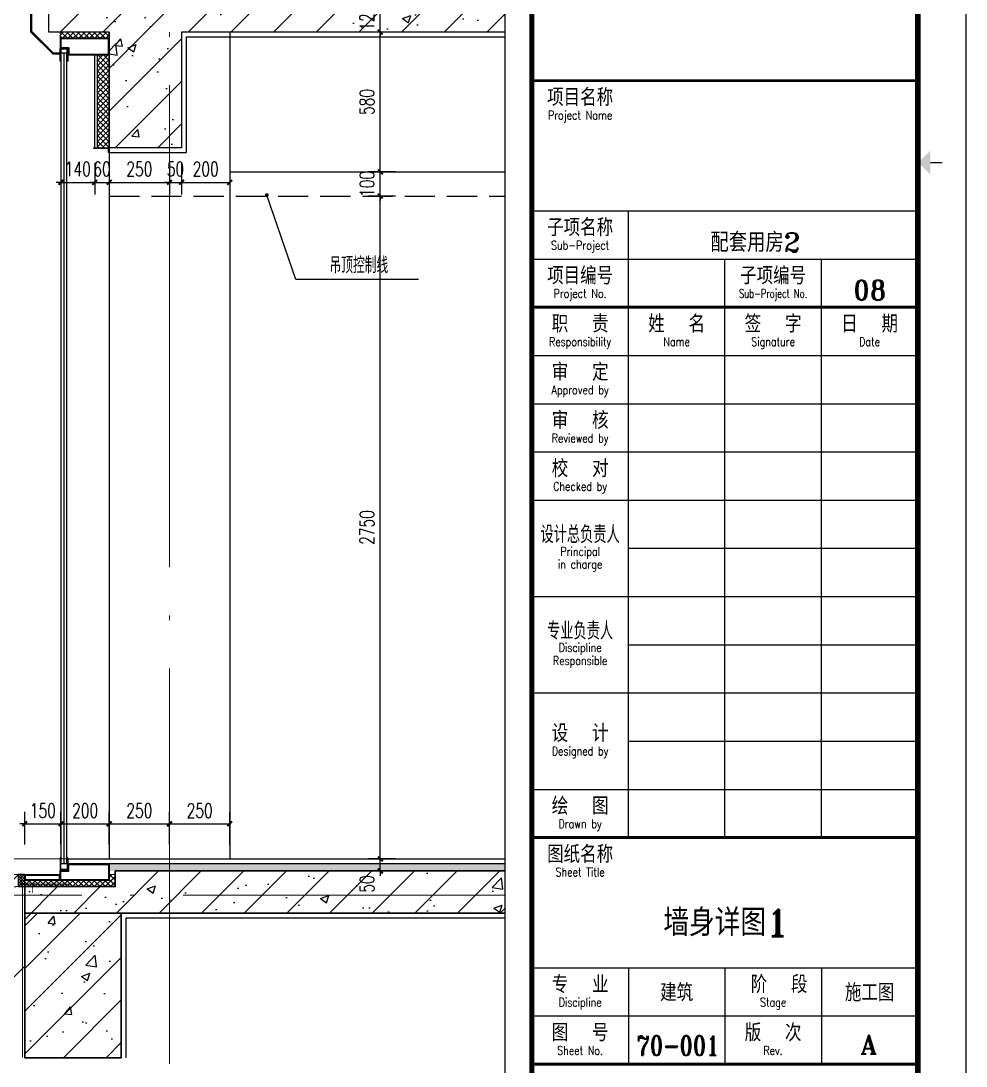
# Model space of a CAD drawing. Header units: millimetres. Extents: x -13830 to 215738, y -24143 to 193994.
# Drawn here: x 195000 to 198918, y 55269 to 59605 of the extents above; entities that cross this region are included whole.
import ezdxf
from ezdxf.enums import TextEntityAlignment as Align

# ---------------------------------------------------------------- set-up
doc = ezdxf.new("R2010")
doc.units = ezdxf.units.MM
doc.header["$LTSCALE"] = 100
for name, pattern in [('CENTER2', [28.575, 19.05, -3.175, 3.175, -3.175]), ('DASH', [0.35, 0.25, -0.1]), ('DOTE', [2.42, 2, -0.2, 0.02, -0.2]), ('MCST Section A$0$PHANTOM', [63.5, 31.75, -6.35, 6.35, -6.35, 6.35, -6.35])]:
    doc.linetypes.add(name, pattern=pattern)
doc.layers.get('0').update_dxf_attribs({"linetype": 'CONTINUOUS'})
doc.layers.get('DEFPOINTS').update_dxf_attribs({"linetype": 'CONTINUOUS'})
for name, color, linetype in [('!20190327 修改', 52, 'CONTINUOUS'), ('A-_WIND----_E-', 4, 'CONTINUOUS'), ('A-Fin-Stone', 64, 'CONTINUOUS'), ('A-Line', 143, 'CONTINUOUS'), ('D-HATCH', 8, 'CONTINUOUS'), ('DIM_SYMB', 3, 'CONTINUOUS'), ('MCST Section A$0$D-METAL', 74, 'CONTINUOUS'), ('MCST Section A$0$D-WATERPROOFING', 142, 'CONTINUOUS'), ('MCST Section B$0$A-_FLOR----_E-', 21, 'CONTINUOUS'), ('MCST Section B$0$A-_WIND----_E-', 4, 'CONTINUOUS'), ('MCST Section B$0$D-HATCH', 8, 'CONTINUOUS'), ('PUB_DIM', 3, 'CONTINUOUS'), ('PUB_HATCH', 8, 'CONTINUOUS'), ('PUB_TEXT', 7, 'CONTINUOUS'), ('RAIL', 163, 'CONTINUOUS'), ('WALL', 2, 'CONTINUOUS'), ('图框', 7, 'CONTINUOUS'), ('面层', 11, 'CONTINUOUS')]:
    doc.layers.add(name, color=color, linetype=linetype)
doc.layers.add('A-_ANOTGRID_E-', color=8, linetype='CENTER2', lineweight=5)
doc.layers.add('Sales Gallery  Section A$0$A-_WALL----_E-', color=1, linetype='CONTINUOUS', lineweight=30)
doc.layers.add('A-_FNSH----_H-', color=7, linetype='Continuous', lineweight=13, true_color=0x007d00, plot=False)
doc.styles.add('_TCH_DIM', font='SIMPLEX', dxfattribs={"bigfont": 'GBCBIG'})
doc.styles.add('_TCH_DIM_T3', font='SIMPLEX', dxfattribs={"width": 0.705882, "bigfont": 'GBCBIG'})
doc.styles.add('TKZ1_tjhts.shx', font='tjromant.shx', dxfattribs={"bigfont": 'tjhts.shx'})
doc.styles.add('TKZ2_tjkts.shx', font='tjromant.shx', dxfattribs={"bigfont": 'tjkts.shx'})
doc.dimstyles.new('_TCH_ARCH&&20', dxfattribs={"dimtxt": 59.5, "dimasz": 20, "dimexe": 50, "dimexo": 60, "dimgap": 25.25, "dimtad": 1, "dimdec": 0, "dimzin": 0, "dimdsep": 46, "dimtxsty": '_TCH_DIM_T3', "dimblk": 'ARCHTICK', "dimcen": 0.09, "dimclrt": 7, "dimazin": 2, "dimtfac": 1, "dimtdec": 0, "dimtix": 1, "dimtmove": 2, "dimatfit": 3, "dimfxl": 1, "dimtolj": 1, "dimtzin": 0, "dimarcsym": 0})

# ---------------------------------------------------------------- blocks, each defined once
blk = doc.blocks.new('TJAD_TK_A1')
for p, q in [((1251.38, 643.45), (1331.38, 643.45)), ((1271.38, 513.45), (1271.38, 643.45)), ((1251.38, 633.45), (1331.38, 633.45)), ((1291.38, 513.45), (1291.38, 633.45)), ((1311.38, 513.45), (1311.38, 633.45)), ((1251.38, 613.45), (1331.38, 613.45)), ((1251.38, 603.45), (1331.38, 603.45)), ((1251.38, 593.45), (1331.38, 593.45)), ((1251.38, 583.45), (1331.38, 583.45)), ((1271.38, 573.45), (1331.38, 573.45)), ((1251.38, 563.45), (1331.38, 563.45)), ((1271.38, 553.45), (1331.38, 553.45)), ((1251.38, 543.45), (1331.38, 543.45)), ((1271.38, 533.45), (1331.38, 533.45)), ((1251.38, 523.45), (1331.38, 523.45)), ((1251.38, 486.45), (1331.38, 486.45)), ((1271.38, 486.45), (1271.38, 466.45)), ((1291.38, 486.45), (1291.38, 466.45)), ((1311.38, 486.45), (1311.38, 466.45)), ((1251.38, 476.45), (1331.38, 476.45))]:
    blk.add_line(p, q)
for points, const_width in [([(1251.38, 940.45), (1251.38, 366.45)], 1), ([(1251.38, 623.45), (1331.38, 623.45)], 0.6), ([(1251.38, 513.45), (1331.38, 513.45)], 0.6), ([(1251.38, 466.45), (1331.38, 466.45)], 0.6)]:
    blk.add_lwpolyline(points, dxfattribs=dict(const_width=const_width))
at = {"layer": '图框'}
for p, q in [((500.38, 356.45), (500.38, 950.45)), ((1341.38, 356.45), (1341.38, 950.45))]:
    blk.add_line(p, q, dxfattribs=at)
at = {"layer": '图框', "const_width": 1.2}
blk.add_lwpolyline([(1331.38, 940.45), (525.38, 940.45), (525.38, 366.45), (1331.38, 366.45)], close=True, dxfattribs=at)
at = {"layer": '图框'}
for points, const_width in [([(1251.38, 670.45), (1331.38, 670.45)], 0.6), ([(1333.99, 653.45), (1336.49, 653.45)], 0.3)]:
    blk.add_lwpolyline(points, dxfattribs=dict(at, const_width=const_width))
blk.add_solid([(1333.99, 650.95), (1333.99, 655.95), (1331.49, 653.45)], dxfattribs=at)
at = {"style": 'TKZ2_tjkts.shx'}
for s, p in [('项目名称', (1261.38, 667)), ('子项名称', (1261.38, 640)), ('项目编号', (1261.38, 630)), ('签  字', (1301.38, 620)), ('职  责', (1261.38, 620)), ('姓  名', (1281.38, 620)), ('日  期', (1321.38, 620)), ('审  定', (1261.38, 610)), ('审  核', (1261.38, 600)), ('校  对', (1261.38, 590)), ('设  计', (1261.38, 535.1)), ('绘  图', (1261.38, 520)), ('图纸名称', (1261.38, 510)), ('专  业', (1261.38, 483)), (' 阶  段', (1301.38, 483)), ('图  号', (1261.38, 473)), ('版  次', (1301.38, 473))]:
    blk.add_text(s, height=3.6, dxfattribs=at).set_placement(p, align=Align.MIDDLE_CENTER)
at = {"style": 'TKZ2_tjkts.shx', "width": 0.8}
for s, height, p in [('Project Name', 1.8, (1261.38, 663.3)), ('Sub-Project', 1.8, (1261.38, 636.3)), ('Project No.', 1.8, (1261.38, 626.3)), ('Responsibility', 1.8, (1261.38, 616.3)), ('Name', 1.8, (1281.38, 616.3)), ('Signature', 1.8, (1301.38, 616.3)), ('Date', 1.8, (1321.38, 616.3)), ('Approved by', 1.8, (1261.38, 606.3)), ('Reviewed by', 1.8, (1261.38, 596.3)), ('Checked by', 1.8, (1261.38, 586.3)), ('设计总负责人', 3.6, (1261.38, 576.33)), ('Principal', 1.8, (1261.38, 572.8)), ('in charge', 1.8, (1261.38, 570.15)), ('专业负责人', 3.6, (1261.38, 556.33)), ('Discipline', 1.8, (1261.38, 552.87)), ('Responsible', 1.8, (1261.38, 550.15)), ('Designed by', 1.8, (1261.38, 531.4)), ('Drawn by', 1.8, (1261.38, 516.3)), ('Sheet Title', 1.8, (1261.38, 506.3)), ('Discipline', 1.8, (1261.38, 479.3)), ('Stage', 1.8, (1301.38, 479.3)), ('Sheet No.', 1.8, (1261.38, 469.3)), ('Rev.', 1.8, (1301.38, 469.3))]:
    blk.add_text(s, height=height, dxfattribs=at).set_placement(p, align=Align.MIDDLE_CENTER)
at = {"layer": '图框', "style": 'TKZ2_tjkts.shx'}
blk.add_text('子项编号', height=3.6, dxfattribs=at).set_placement((1301.38, 630), align=Align.MIDDLE_CENTER)
at = {"layer": '图框', "style": 'TKZ2_tjkts.shx', "width": 0.7}
blk.add_text('Sub-Project No.', height=1.8, dxfattribs=at).set_placement((1301.38, 626.3), align=Align.MIDDLE_CENTER)
blk = doc.blocks.new('180703-expo')
at = {"layer": '图框'}
blk.add_blockref('TJAD_TK_A1', (-500.38, -356.45), dxfattribs=at)
at = {"layer": '图框', "style": 'TKZ1_tjhts.shx'}
for s, p in [('建筑', (781, 124.85)), ('施工图', (821, 124.85))]:
    blk.add_text(s, height=3.6, dxfattribs=at).set_placement(p, align=Align.MIDDLE_CENTER)
blk = doc.blocks.new('A$C06C23959')
at = {"layer": 'PUB_HATCH'}
h = blk.add_hatch(dxfattribs=at)
h.set_pattern_fill('ANSI32', color=256, scale=20)
h.set_pattern_definition([(45, (0, 0), (-67.352, 67.352), []), (45, (44.9, 0), (-67.352, 67.352), [])])
h.paths.add_polyline_path([(-27.9, 304.6), (-27.9, 253.9), (-915, 219.8), (-2000, 219.8)])
h.paths.add_polyline_path([(-2000, 219.8), (-915, 219.8), (-2000, 178)])
h = blk.add_hatch(dxfattribs=at)
h.set_pattern_fill('多孔材料', color=256, scale=3, style=0)
h.set_pattern_definition([(45, (-131551.069, 213303.25), (-6.0000061, 6.0000061), []), (135, (-131551.069, 213303.25), (-6.0000061, -6.0000061), [])])
h.paths.add_polyline_path([(-27.9, 304.8), (0, 304.8), (0, 254.8), (-27.9, 254.8)])
h = blk.add_hatch(dxfattribs=at)
h.set_pattern_fill('砂灰土', color=256, scale=5)
h.set_pattern_definition([(37.5, (0, 0), (-0.62993, 19.26824), [0, -15.2, 0, -17, 0, -16.25]), (7.5, (0, 0), (17.69777, 28.22146), [0, -8.2, 0, -13.7, 0, -5.25]), (327.5, (-12.3, 0), (31.14142, 0.05659), [0, -5, 0, -18, 0, -23.5]), (317.5, (-12.3, 0), (30.06127, 8.77676), [0, -2.5, 0, -11.8, 0, -13.5])])
h.paths.add_polyline_path([(-70, 219.8), (-70, 252.3), (-915, 219.8)])
h.paths.add_polyline_path([(-70, 200), (-70, 219.8), (-915, 219.8), (-2000, 178), (-2000, 138.6)])
h = blk.add_hatch(dxfattribs=at)
h.set_pattern_fill('混凝土', color=256, scale=25)
h.set_pattern_definition([(50, (0, 0), (179.315, -15.688), [18.75, -206.25]), (355, (0, 0), (-34.688, 188.048), [15, -165]), (100.451, (14.94, -1.3), (144.627, 172.36), [15.935, -175.286]), (46.184, (0, 50), (266.81, -41.38), [28.125, -309.375]), (96.636, (22.23, 46.55), (233.666, 243.53), [23.903, -262.928]), (351.184, (0, 50), (233.665, 243.53), [22.5, -247.5]), (21, (25, 37.5), (149.227, -100.655), [18.75, -206.25]), (326, (25, 37.5), (60.829, 181.288), [15, -165]), (71.451, (37.44, 29.11), (210.056, 80.633), [15.935, -175.286]), (37.5, (0, 0), (3.04, 83.2235), [0, -163, 0, -167.5, 0, -165.625]), (7.5, (0, 0), (65.7674, 98.603), [0, -95.5, 0, -159.25, 0, -63.125]), (327.5, (-55.75, 0), (133.4556, -5.6387), [0, -62.5, 0, -195, 0, -258.75]), (317.5, (-80.75, 0), (145.7965, 25.026), [0, -81.25, 0, -129.5, 0, -183.75])])
h.paths.add_polyline_path([(-2100, 138.6), (-70, 200), (-70, 0), (-2100, 0)])
at = {"layer": '!20190327 修改'}
blk.add_lwpolyline([(0, 304.8), (-27.9, 304.8), (-27.9, 254.8), (0, 254.8)], close=True, dxfattribs=at)
at = {"layer": 'A-Line'}
for p, q in [((0, 255), (-2000, 178)), ((-2000, 219.8), (-2000, 138.6)), ((-70, 197.9), (-70, 252.3))]:
    blk.add_line(p, q, dxfattribs=at)
blk.add_lwpolyline([(-70, 197.9), (-70, 0), (-2100, 0), (-2100, 135.5)], close=True, dxfattribs=at)
at = {"layer": 'PUB_HATCH'}
blk.add_line((-27.9, 304.6), (-2000, 219.8), dxfattribs=at)
blk = doc.blocks.new('_ArchTick')
at = {"color": 0, "linetype": 'ByBlock', "const_width": 0.4}
blk.add_lwpolyline([(-0.5, -0.5), (0.5, 0.5)], dxfattribs=at)
blk = doc.blocks.new('*D440')
at = {"layer": 'DEFPOINTS', "color": 0, "transparency": 16777216}
for p in [(195665.9, 59075.8), (195865.9, 59075.8), (195865.9, 58935.4)]:
    blk.add_point(p, dxfattribs=at)
at = {"layer": 'PUB_DIM', "color": 0, "lineweight": -2, "transparency": 16777216}
for p, q in [((195665.9, 59015.8), (195665.9, 58885.4)), ((195865.9, 59015.8), (195865.9, 58885.4)), ((195665.9, 58935.4), (195865.9, 58935.4))]:
    blk.add_line(p, q, dxfattribs=at)
at = {"layer": 'PUB_DIM', "color": 0, "lineweight": -2, "transparency": 16777216, "xscale": 20, "yscale": 20, "zscale": 20, "rotation": 180}
blk.add_blockref('_ArchTick', (195665.9, 58935.4), dxfattribs=at)
at = {"layer": 'PUB_DIM', "color": 0, "lineweight": -2, "transparency": 16777216, "xscale": 20, "yscale": 20, "zscale": 20}
blk.add_blockref('_ArchTick', (195865.9, 58935.4), dxfattribs=at)
at = {"layer": 'PUB_DIM', "color": 7, "transparency": 16777216, "insert": (195765.9, 58990.4), "char_height": 59.5, "attachment_point": 5, "style": '_TCH_DIM_T3'}
blk.add_mtext('\\A1;200', dxfattribs=at)
blk = doc.blocks.new('*D441')
at = {"layer": 'DEFPOINTS', "color": 0, "transparency": 16777216}
for p in [(195615.9, 59075.8), (195665.9, 59075.8), (195665.9, 58935.4)]:
    blk.add_point(p, dxfattribs=at)
at = {"layer": 'PUB_DIM', "color": 0, "lineweight": -2, "transparency": 16777216}
for p, q in [((195615.9, 59015.8), (195615.9, 58885.4)), ((195665.9, 59015.8), (195665.9, 58885.4)), ((195615.9, 58935.4), (195595.9, 58935.4)), ((195615.9, 58935.4), (195665.9, 58935.4)), ((195665.9, 58935.4), (195685.9, 58935.4))]:
    blk.add_line(p, q, dxfattribs=at)
at = {"layer": 'PUB_DIM', "color": 0, "lineweight": -2, "transparency": 16777216, "xscale": 20, "yscale": 20, "zscale": 20}
blk.add_blockref('_ArchTick', (195615.9, 58935.4), dxfattribs=at)
at = {"layer": 'PUB_DIM', "color": 0, "lineweight": -2, "transparency": 16777216, "xscale": 20, "yscale": 20, "zscale": 20, "rotation": 180}
blk.add_blockref('_ArchTick', (195665.9, 58935.4), dxfattribs=at)
at = {"layer": 'PUB_DIM', "color": 7, "transparency": 16777216, "insert": (195640.9, 58990.4), "char_height": 59.5, "attachment_point": 5, "style": '_TCH_DIM_T3'}
blk.add_mtext('\\A1;50', dxfattribs=at)
blk = doc.blocks.new('*D442')
at = {"layer": 'DEFPOINTS', "color": 0, "transparency": 16777216}
for p in [(195365.9, 59075.8), (195615.9, 59075.8), (195615.9, 58935.4)]:
    blk.add_point(p, dxfattribs=at)
at = {"layer": 'PUB_DIM', "color": 0, "lineweight": -2, "transparency": 16777216}
for p, q in [((195365.9, 59015.8), (195365.9, 58885.4)), ((195615.9, 59015.8), (195615.9, 58885.4)), ((195365.9, 58935.4), (195615.9, 58935.4))]:
    blk.add_line(p, q, dxfattribs=at)
at = {"layer": 'PUB_DIM', "color": 0, "lineweight": -2, "transparency": 16777216, "xscale": 20, "yscale": 20, "zscale": 20, "rotation": 180}
blk.add_blockref('_ArchTick', (195365.9, 58935.4), dxfattribs=at)
at = {"layer": 'PUB_DIM', "color": 0, "lineweight": -2, "transparency": 16777216, "xscale": 20, "yscale": 20, "zscale": 20}
blk.add_blockref('_ArchTick', (195615.9, 58935.4), dxfattribs=at)
at = {"layer": 'PUB_DIM', "color": 7, "transparency": 16777216, "insert": (195490.9, 58990.4), "char_height": 59.5, "attachment_point": 5, "style": '_TCH_DIM_T3'}
blk.add_mtext('\\A1;250', dxfattribs=at)
blk = doc.blocks.new('*D443')
at = {"layer": 'DEFPOINTS', "color": 0, "transparency": 16777216}
for p in [(195305.9, 59075.8), (195365.9, 59075.8), (195365.9, 58935.4)]:
    blk.add_point(p, dxfattribs=at)
at = {"layer": 'PUB_DIM', "color": 0, "lineweight": -2, "transparency": 16777216}
for p, q in [((195305.9, 59015.8), (195305.9, 58885.4)), ((195365.9, 59015.8), (195365.9, 58885.4)), ((195305.9, 58935.4), (195285.9, 58935.4)), ((195305.9, 58935.4), (195365.9, 58935.4)), ((195365.9, 58935.4), (195385.9, 58935.4))]:
    blk.add_line(p, q, dxfattribs=at)
at = {"layer": 'PUB_DIM', "color": 0, "lineweight": -2, "transparency": 16777216, "xscale": 20, "yscale": 20, "zscale": 20}
blk.add_blockref('_ArchTick', (195305.9, 58935.4), dxfattribs=at)
at = {"layer": 'PUB_DIM', "color": 0, "lineweight": -2, "transparency": 16777216, "xscale": 20, "yscale": 20, "zscale": 20, "rotation": 180}
blk.add_blockref('_ArchTick', (195365.9, 58935.4), dxfattribs=at)
at = {"layer": 'PUB_DIM', "color": 7, "transparency": 16777216, "insert": (195335.9, 58990.4), "char_height": 59.5, "attachment_point": 5, "style": '_TCH_DIM_T3'}
blk.add_mtext('\\A1;60', dxfattribs=at)
blk = doc.blocks.new('*D444')
at = {"layer": 'DEFPOINTS', "color": 0, "transparency": 16777216}
for p in [(195165.9, 59075.8), (195305.9, 59075.8), (195305.9, 58935.4)]:
    blk.add_point(p, dxfattribs=at)
at = {"layer": 'PUB_DIM', "color": 0, "lineweight": -2, "transparency": 16777216}
for p, q in [((195165.9, 59015.8), (195165.9, 58885.4)), ((195305.9, 59015.8), (195305.9, 58885.4)), ((195165.9, 58935.4), (195145.9, 58935.4)), ((195165.9, 58935.4), (195305.9, 58935.4)), ((195305.9, 58935.4), (195325.9, 58935.4))]:
    blk.add_line(p, q, dxfattribs=at)
at = {"layer": 'PUB_DIM', "color": 0, "lineweight": -2, "transparency": 16777216, "xscale": 20, "yscale": 20, "zscale": 20}
blk.add_blockref('_ArchTick', (195165.9, 58935.4), dxfattribs=at)
at = {"layer": 'PUB_DIM', "color": 0, "lineweight": -2, "transparency": 16777216, "xscale": 20, "yscale": 20, "zscale": 20, "rotation": 180}
blk.add_blockref('_ArchTick', (195305.9, 58935.4), dxfattribs=at)
at = {"layer": 'PUB_DIM', "color": 7, "transparency": 16777216, "insert": (195235.9, 58990.4), "char_height": 59.5, "attachment_point": 5, "style": '_TCH_DIM_T3'}
blk.add_mtext('\\A1;140', dxfattribs=at)
blk = doc.blocks.new('*D445')
at = {"layer": 'DEFPOINTS', "color": 0, "transparency": 16777216}
for p in [(195865.9, 56274.4), (195615.9, 56128.7), (195865.9, 56128.7)]:
    blk.add_point(p, dxfattribs=at)
at = {"layer": 'PUB_DIM', "color": 0, "lineweight": -2, "transparency": 16777216}
for p, q in [((195615.9, 56188.7), (195615.9, 56324.4)), ((195865.9, 56188.7), (195865.9, 56324.4)), ((195615.9, 56274.4), (195865.9, 56274.4))]:
    blk.add_line(p, q, dxfattribs=at)
at = {"layer": 'PUB_DIM', "color": 0, "lineweight": -2, "transparency": 16777216, "xscale": 20, "yscale": 20, "zscale": 20, "rotation": 180}
blk.add_blockref('_ArchTick', (195615.9, 56274.4), dxfattribs=at)
at = {"layer": 'PUB_DIM', "color": 0, "lineweight": -2, "transparency": 16777216, "xscale": 20, "yscale": 20, "zscale": 20}
blk.add_blockref('_ArchTick', (195865.9, 56274.4), dxfattribs=at)
at = {"layer": 'PUB_DIM', "color": 7, "transparency": 16777216, "insert": (195740.9, 56329.4), "char_height": 59.5, "attachment_point": 5, "style": '_TCH_DIM_T3'}
blk.add_mtext('\\A1;250', dxfattribs=at)
blk = doc.blocks.new('*D446')
at = {"layer": 'DEFPOINTS', "color": 0, "transparency": 16777216}
for p in [(195615.9, 56274.4), (195365.9, 56128.7), (195615.9, 56128.7)]:
    blk.add_point(p, dxfattribs=at)
at = {"layer": 'PUB_DIM', "color": 0, "lineweight": -2, "transparency": 16777216}
for p, q in [((195365.9, 56188.7), (195365.9, 56324.4)), ((195615.9, 56188.7), (195615.9, 56324.4)), ((195365.9, 56274.4), (195615.9, 56274.4))]:
    blk.add_line(p, q, dxfattribs=at)
at = {"layer": 'PUB_DIM', "color": 0, "lineweight": -2, "transparency": 16777216, "xscale": 20, "yscale": 20, "zscale": 20, "rotation": 180}
blk.add_blockref('_ArchTick', (195365.9, 56274.4), dxfattribs=at)
at = {"layer": 'PUB_DIM', "color": 0, "lineweight": -2, "transparency": 16777216, "xscale": 20, "yscale": 20, "zscale": 20}
blk.add_blockref('_ArchTick', (195615.9, 56274.4), dxfattribs=at)
at = {"layer": 'PUB_DIM', "color": 7, "transparency": 16777216, "insert": (195490.9, 56329.4), "char_height": 59.5, "attachment_point": 5, "style": '_TCH_DIM_T3'}
blk.add_mtext('\\A1;250', dxfattribs=at)
blk = doc.blocks.new('*D447')
at = {"layer": 'DEFPOINTS', "color": 0, "transparency": 16777216}
for p in [(195365.9, 56274.4), (195165.9, 56128.7), (195365.9, 56128.7)]:
    blk.add_point(p, dxfattribs=at)
at = {"layer": 'PUB_DIM', "color": 0, "lineweight": -2, "transparency": 16777216}
for p, q in [((195165.9, 56188.7), (195165.9, 56324.4)), ((195365.9, 56188.7), (195365.9, 56324.4)), ((195165.9, 56274.4), (195365.9, 56274.4))]:
    blk.add_line(p, q, dxfattribs=at)
at = {"layer": 'PUB_DIM', "color": 0, "lineweight": -2, "transparency": 16777216, "xscale": 20, "yscale": 20, "zscale": 20, "rotation": 180}
blk.add_blockref('_ArchTick', (195165.9, 56274.4), dxfattribs=at)
at = {"layer": 'PUB_DIM', "color": 0, "lineweight": -2, "transparency": 16777216, "xscale": 20, "yscale": 20, "zscale": 20}
blk.add_blockref('_ArchTick', (195365.9, 56274.4), dxfattribs=at)
at = {"layer": 'PUB_DIM', "color": 7, "transparency": 16777216, "insert": (195265.9, 56329.4), "char_height": 59.5, "attachment_point": 5, "style": '_TCH_DIM_T3'}
blk.add_mtext('\\A1;200', dxfattribs=at)
blk = doc.blocks.new('*D448')
at = {"layer": 'DEFPOINTS', "color": 0, "transparency": 16777216}
for p in [(195165.9, 56274.4), (195015.9, 56128.7), (195165.9, 56128.7)]:
    blk.add_point(p, dxfattribs=at)
at = {"layer": 'PUB_DIM', "color": 0, "lineweight": -2, "transparency": 16777216}
for p, q in [((195015.9, 56188.7), (195015.9, 56324.4)), ((195165.9, 56188.7), (195165.9, 56324.4)), ((195015.9, 56274.4), (194995.9, 56274.4)), ((195015.9, 56274.4), (195165.9, 56274.4)), ((195165.9, 56274.4), (195185.9, 56274.4))]:
    blk.add_line(p, q, dxfattribs=at)
at = {"layer": 'PUB_DIM', "color": 0, "lineweight": -2, "transparency": 16777216, "xscale": 20, "yscale": 20, "zscale": 20}
blk.add_blockref('_ArchTick', (195015.9, 56274.4), dxfattribs=at)
at = {"layer": 'PUB_DIM', "color": 0, "lineweight": -2, "transparency": 16777216, "xscale": 20, "yscale": 20, "zscale": 20, "rotation": 180}
blk.add_blockref('_ArchTick', (195165.9, 56274.4), dxfattribs=at)
at = {"layer": 'PUB_DIM', "color": 7, "transparency": 16777216, "insert": (195090.9, 56329.4), "char_height": 59.5, "attachment_point": 5, "style": '_TCH_DIM_T3'}
blk.add_mtext('\\A1;150', dxfattribs=at)
blk = doc.blocks.new('*D464')
at = {"layer": 'DEFPOINTS', "color": 0, "transparency": 16777216}
for p in [(196489.8, 59678.7), (196613, 59678.7), (196613, 59558.7)]:
    blk.add_point(p, dxfattribs=at)
at = {"layer": 'PUB_DIM', "color": 0, "lineweight": -2, "transparency": 16777216}
for p, q in [((196553, 59678.7), (196439.8, 59678.7)), ((196489.8, 59678.7), (196489.8, 59698.7)), ((196489.8, 59558.7), (196489.8, 59678.7)), ((196553, 59558.7), (196439.8, 59558.7)), ((196489.8, 59558.7), (196489.8, 59538.7))]:
    blk.add_line(p, q, dxfattribs=at)
at = {"layer": 'PUB_DIM', "color": 0, "lineweight": -2, "transparency": 16777216, "xscale": 20, "yscale": 20, "zscale": 20}
for p, rotation in [((196489.8, 59678.7), 270), ((196489.8, 59558.7), 90)]:
    blk.add_blockref('_ArchTick', p, dxfattribs=dict(at, rotation=rotation))
at = {"layer": 'PUB_DIM', "color": 7, "transparency": 16777216, "insert": (196434.8, 59618.7), "char_height": 59.5, "attachment_point": 5, "rotation": 90, "style": '_TCH_DIM_T3'}
blk.add_mtext('\\A1;120', dxfattribs=at)
blk = doc.blocks.new('*D465')
at = {"layer": 'DEFPOINTS', "color": 0, "transparency": 16777216}
for p in [(196489.8, 59558.7), (196613, 59558.7), (196613, 58978.7)]:
    blk.add_point(p, dxfattribs=at)
at = {"layer": 'PUB_DIM', "color": 0, "lineweight": -2, "transparency": 16777216}
for p, q in [((196553, 59558.7), (196439.8, 59558.7)), ((196489.8, 58978.7), (196489.8, 59558.7)), ((196553, 58978.7), (196439.8, 58978.7))]:
    blk.add_line(p, q, dxfattribs=at)
at = {"layer": 'PUB_DIM', "color": 0, "lineweight": -2, "transparency": 16777216, "xscale": 20, "yscale": 20, "zscale": 20}
for p, rotation in [((196489.8, 59558.7), 90), ((196489.8, 58978.7), 270)]:
    blk.add_blockref('_ArchTick', p, dxfattribs=dict(at, rotation=rotation))
at = {"layer": 'PUB_DIM', "color": 7, "transparency": 16777216, "insert": (196434.8, 59268.7), "char_height": 59.5, "attachment_point": 5, "rotation": 90, "style": '_TCH_DIM_T3'}
blk.add_mtext('\\A1;580', dxfattribs=at)
blk = doc.blocks.new('*D466')
at = {"layer": 'DEFPOINTS', "color": 0, "transparency": 16777216}
for p in [(196489.8, 58978.7), (196613, 58978.7), (196613, 58878.7)]:
    blk.add_point(p, dxfattribs=at)
at = {"layer": 'PUB_DIM', "color": 0, "lineweight": -2, "transparency": 16777216}
for p, q in [((196553, 58978.7), (196439.8, 58978.7)), ((196489.8, 58978.7), (196489.8, 58998.7)), ((196489.8, 58878.7), (196489.8, 58978.7)), ((196553, 58878.7), (196439.8, 58878.7)), ((196489.8, 58878.7), (196489.8, 58858.7))]:
    blk.add_line(p, q, dxfattribs=at)
at = {"layer": 'PUB_DIM', "color": 0, "lineweight": -2, "transparency": 16777216, "xscale": 20, "yscale": 20, "zscale": 20}
for p, rotation in [((196489.8, 58978.7), 270), ((196489.8, 58878.7), 90)]:
    blk.add_blockref('_ArchTick', p, dxfattribs=dict(at, rotation=rotation))
at = {"layer": 'PUB_DIM', "color": 7, "transparency": 16777216, "insert": (196434.8, 58928.7), "char_height": 59.5, "attachment_point": 5, "rotation": 90, "style": '_TCH_DIM_T3'}
blk.add_mtext('\\A1;100', dxfattribs=at)
blk = doc.blocks.new('*D467')
at = {"layer": 'DEFPOINTS', "color": 0, "transparency": 16777216}
for p in [(196489.8, 58878.7), (196613, 58878.7), (196613, 56128.7)]:
    blk.add_point(p, dxfattribs=at)
at = {"layer": 'PUB_DIM', "color": 0, "lineweight": -2, "transparency": 16777216}
for p, q in [((196553, 58878.7), (196439.8, 58878.7)), ((196489.8, 56128.7), (196489.8, 58878.7)), ((196553, 56128.7), (196439.8, 56128.7))]:
    blk.add_line(p, q, dxfattribs=at)
at = {"layer": 'PUB_DIM', "color": 0, "lineweight": -2, "transparency": 16777216, "xscale": 20, "yscale": 20, "zscale": 20}
for p, rotation in [((196489.8, 58878.7), 90), ((196489.8, 56128.7), 270)]:
    blk.add_blockref('_ArchTick', p, dxfattribs=dict(at, rotation=rotation))
at = {"layer": 'PUB_DIM', "color": 7, "transparency": 16777216, "insert": (196434.8, 57503.7), "char_height": 59.5, "attachment_point": 5, "rotation": 90, "style": '_TCH_DIM_T3'}
blk.add_mtext('\\A1;2750', dxfattribs=at)
blk = doc.blocks.new('*D468')
at = {"layer": 'DEFPOINTS', "color": 0, "transparency": 16777216}
for p in [(196489.8, 56128.7), (196613, 56128.7), (196613, 56078.7)]:
    blk.add_point(p, dxfattribs=at)
at = {"layer": 'PUB_DIM', "color": 0, "lineweight": -2, "transparency": 16777216}
for p, q in [((196489.8, 56128.7), (196489.8, 56148.7)), ((196553, 56128.7), (196439.8, 56128.7)), ((196489.8, 56078.7), (196489.8, 56128.7)), ((196553, 56078.7), (196439.8, 56078.7)), ((196489.8, 56078.7), (196489.8, 56058.7))]:
    blk.add_line(p, q, dxfattribs=at)
at = {"layer": 'PUB_DIM', "color": 0, "lineweight": -2, "transparency": 16777216, "xscale": 20, "yscale": 20, "zscale": 20}
for p, rotation in [((196489.8, 56128.7), 270), ((196489.8, 56078.7), 90)]:
    blk.add_blockref('_ArchTick', p, dxfattribs=dict(at, rotation=rotation))
at = {"layer": 'PUB_DIM', "color": 7, "transparency": 16777216, "insert": (196434.8, 56024.7), "char_height": 59.5, "attachment_point": 5, "rotation": 90, "style": '_TCH_DIM_T3'}
blk.add_mtext('\\A1;50', dxfattribs=at)
blk = doc.blocks.new('$LinePat$素土夯实')
at = {"color": 0}
for p, q in [((0, -210), (210, 0)), ((120, -300), (420, 0)), ((420, 0), (607.5, -187.5)), ((495, -300), (795, 0)), ((615, 0), (705, -90)), ((315, -105), (502.5, -292.5)), ((210, -210), (300, -300)), ((705, -300), (795, -210))]:
    blk.add_line(p, q, dxfattribs=at)

msp = doc.modelspace()

# ---------------------------------------------------------------- hatches: boundary and pattern name
at = {"layer": 'D-HATCH'}
h = msp.add_hatch(dxfattribs=at)
h.set_pattern_fill('ANSI37', color=254, scale=10, style=0)
h.set_pattern_definition([(45, (142120.142, 150704.607), (-11.2253202, 11.2253202), []), (135, (142120.142, 150704.607), (-11.2253202, -11.2253202), [])])
h.paths.add_polyline_path([(195161.9, 59533.7), (195365.9, 59533.7), (195365.9, 59558.7), (195161.9, 59558.7)])
h = msp.add_hatch(dxfattribs=at)
h.set_pattern_fill('ANSI37', color=254, scale=10, style=0)
h.set_pattern_definition([(45, (71750, 17280), (-11.2253202, 11.2253202), []), (135, (71750, 17280), (-11.2253202, -11.2253202), [])])
h.paths.add_polyline_path([(195365.9, 59463.7), (195315.9, 59463.7), (195315.9, 59078.7), (195365.9, 59078.7)])
h = msp.add_hatch(dxfattribs=at)
h.set_pattern_fill('ANSI37', color=254, scale=5, style=0)
h.set_pattern_definition([(45, (-156014.134, 438247.647), (-11.22532015, 11.22532015), []), (135, (-156014.134, 438247.647), (-11.22532015, -11.22532015), [])])
h.paths.add_polyline_path([(195015.9, 56013.7), (195015.9, 56038.7), (195365.9, 56038.7), (195365.9, 56063.7), (195390.9, 56063.7), (195390.9, 56013.7)])
at = {"layer": 'MCST Section B$0$D-HATCH'}
h = msp.add_hatch(dxfattribs=at)
h.set_pattern_fill('AR-SAND', color=256, scale=0.5, style=0)
h.set_pattern_definition([(37.5, (-465536.549, 351919.308), (-0.80001565, 24.47066187), [0, -19.304, 0, -21.59, 0, -20.6375]), (7.5, (-465536.55, 351919.308), (22.4761642, 35.841255), [0, -10.414, 0, -17.399, 0, -6.6675]), (327.5, (-465552.17, 351919.308), (39.5496185, 0.07185923), [0, -6.35, 0, -22.86, 0, -29.845]), (317.5, (-465552.17, 351919.308), (38.1778226, 11.1464662), [0, -3.175, 0, -14.986, 0, -17.145])])
h.paths.add_polyline_path([(197005.6, 56078.6), (197005.6, 56108.6), (195365.9, 56108.7), (195365.9, 56078.7), (195390.9, 56078.7), (195390.9, 56078.5)])
at = {"layer": 'PUB_HATCH'}
h = msp.add_hatch(dxfattribs=at)
h.set_pattern_fill('钢筋混凝土', color=256, scale=50)
h.set_pattern_definition([(45, (233788.4, 71313.87), (-88.38835, 88.38835), []), (50, (233788.4, 71313.87), (358.63, -31.376), [37.5, -412.5]), (355, (233788.4, 71313.87), (-69.3757, 376.096), [30, -330]), (100.4514, (233818.3, 71311.26), (289.2547, 344.7198), [31.87, -350.571]), (46.1842, (233788.4, 71413.87), (533.6205, -82.7595), [56.25, -618.75]), (96.6356, (233832.87, 71407), (467.3314, 487.059), [47.805, -525.8565]), (351.1842, (233788.4, 71413.9), (467.331, 487.059), [45, -495]), (21, (233838.4, 71388.87), (298.4535, -201.3094), [37.5, -412.5]), (326, (233838.4, 71388.87), (121.6577, 362.575), [30, -330]), (71.4514, (233863.27, 71372.1), (420.1113, 161.2652), [31.87, -350.571]), (37.5, (233788.4, 71313.87), (6.07993, 166.44693), [0, -326, 0, -335, 0, -331.25]), (7.5, (233788.4, 71313.87), (131.5348, 197.20586), [0, -191, 0, -318.5, 0, -126.25]), (327.5, (233676.9, 71313.87), (266.9112, -11.27744), [0, -125, 0, -390, 0, -517.5]), (317.5, (233626.9, 71313.87), (291.5931, 50.0525), [0, -162.5, 0, -259, 0, -367.5])])
h.paths.add_polyline_path([(197005.6, 59673.7), (196991.4, 59678.7), (195390.9, 59678.7), (195390.9, 59658.7), (195115.9, 59658.7), (195115.9, 59558.7), (195365.9, 59558.7), (195365.9, 59078.7), (195665.9, 59078.7), (195665.9, 59558.7), (197005.6, 59558.7)])
h = msp.add_hatch(dxfattribs=at)
h.set_pattern_fill('钢筋混凝土', color=256, scale=50)
h.set_pattern_definition([(45, (187824.78, 71313.87), (-88.38835, 88.38835), []), (50, (187824.78, 71313.87), (358.63, -31.376), [37.5, -412.5]), (355, (187824.8, 71313.87), (-69.376, 376.096), [30, -330]), (100.4514, (187854.67, 71311.26), (289.255, 344.72), [31.87, -350.571]), (46.1842, (187824.8, 71413.87), (533.62, -82.76), [56.25, -618.75]), (96.6356, (187869.25, 71407), (467.331, 487.059), [47.805, -525.856]), (351.1842, (187824.8, 71413.9), (467.331, 487.06), [45, -495]), (21, (187874.78, 71388.87), (298.4535, -201.3094), [37.5, -412.5]), (326, (187874.8, 71388.87), (121.658, 362.575), [30, -330]), (71.4514, (187899.65, 71372.1), (420.111, 161.265), [31.87, -350.571]), (37.5, (187824.78, 71313.87), (6.0799, 166.4469), [0, -326, 0, -335, 0, -331.25]), (7.5, (187824.78, 71313.87), (131.5348, 197.2059), [0, -191, 0, -318.5, 0, -126.25]), (327.5, (187713.28, 71313.87), (266.9112, -11.2774), [0, -125, 0, -390, 0, -517.5]), (317.5, (187663.28, 71313.87), (291.593, 50.0525), [0, -162.5, 0, -259, 0, -367.5])])
h.paths.add_polyline_path([(197005.6, 55903.7), (197005.6, 56078.7), (195390.9, 56078.7), (195390.9, 56013.7), (195015.9, 56013.7), (195015.9, 55853.7), (195165.9, 55853.7), (195165.9, 55903.7)])
h = msp.add_hatch(dxfattribs=at)
h.set_pattern_fill('钢筋混凝土', color=256, scale=50)
h.set_pattern_definition([(45, (187674.78, 71313.87), (-88.38835, 88.38835), []), (50, (187674.78, 71313.87), (358.63, -31.376), [37.5, -412.5]), (355, (187674.8, 71313.87), (-69.376, 376.096), [30, -330]), (100.4514, (187704.67, 71311.26), (289.255, 344.72), [31.87, -350.571]), (46.1842, (187674.8, 71413.87), (533.62, -82.76), [56.25, -618.75]), (96.6356, (187719.25, 71407), (467.331, 487.059), [47.805, -525.856]), (351.1842, (187674.8, 71413.9), (467.331, 487.06), [45, -495]), (21, (187724.78, 71388.87), (298.4535, -201.3094), [37.5, -412.5]), (326, (187724.8, 71388.87), (121.658, 362.575), [30, -330]), (71.4514, (187749.65, 71372.1), (420.111, 161.265), [31.87, -350.571]), (37.5, (187674.78, 71313.87), (6.0799, 166.4469), [0, -326, 0, -335, 0, -331.25]), (7.5, (187674.78, 71313.87), (131.5348, 197.2059), [0, -191, 0, -318.5, 0, -126.25]), (327.5, (187563.28, 71313.87), (266.9112, -11.2774), [0, -125, 0, -390, 0, -517.5]), (317.5, (187513.28, 71313.87), (291.593, 50.0525), [0, -162.5, 0, -259, 0, -367.5])])
h.paths.add_polyline_path([(195015.9, 55903.7), (195415.9, 55903.7), (195415.9, 55303.7), (195015.9, 55303.7)])

# ---------------------------------------------------------------- linework, layer by layer
at = {"color": 8}
for points in [[(195178.4, 59470.7), (195178.4, 57035.5)], [(195178.4, 57824.8), (195178.4, 56109.7)]]:
    msp.add_lwpolyline(points, dxfattribs=at)
at = {"const_width": 3}
for points in [[(195034.5, 56028.7), (195059.8, 56028.7)], [(195047.1, 56028.7), (195047.1, 55987.6)]]:
    msp.add_lwpolyline(points, dxfattribs=at)
at = {"layer": 'A-_ANOTGRID_E-', "linetype": 'DOTE', "ltscale": 10}
for p, q in [((195615.9, 64178.9), (195615.9, 55278.7)), ((193252.4, 56128.7), (197005.6, 56128.7)), ((193252.4, 55978.7), (197005.6, 55978.7))]:
    msp.add_line(p, q, dxfattribs=at)
at = {"layer": 'A-_FNSH----_H-'}
for points in [[(195161.9, 59533.7), (195365.9, 59533.7), (195365.9, 59558.7), (195161.9, 59558.7)], [(195015.9, 56038.7), (195365.9, 56038.7), (195365.9, 56063.7), (195390.9, 56063.7), (195390.9, 56013.7), (195015.9, 56013.7)]]:
    msp.add_lwpolyline(points, close=True, dxfattribs=at)
at = {"layer": 'A-_WIND----_E-'}
for points in [[(195195.9, 59491.7), (195195.9, 59463.7), (195365.9, 59463.7), (195365.9, 59533.7), (195161.9, 59533.7), (195161.9, 59491.7)], [(195195.9, 56080.7), (195195.9, 56108.7), (195365.9, 56108.7), (195365.9, 56038.7), (195161.9, 56038.7), (195161.9, 56080.7)]]:
    msp.add_lwpolyline(points, close=True, dxfattribs=at)
at = {"layer": 'A-_WIND----_E-', "color": 8}
for points in [[(195198.9, 59494.7), (195198.9, 59466.7), (195362.9, 59466.7), (195362.9, 59530.7), (195164.9, 59530.7), (195164.9, 59494.7)], [(195198.9, 56077.7), (195198.9, 56105.7), (195362.9, 56105.7), (195362.9, 56041.7), (195164.9, 56041.7), (195164.9, 56077.7)]]:
    msp.add_lwpolyline(points, close=True, dxfattribs=at)
at = {"layer": 'A-_WIND----_E-'}
for points in [[(195194.9, 59490.7), (195194.9, 59438.7), (195191.9, 59438.7), (195191.9, 59487.7), (195164.9, 59487.7), (195164.9, 59438.7), (195161.9, 59438.7), (195161.9, 59490.7), (195194.9, 59490.7)], [(195194.9, 56081.7), (195194.9, 56133.7), (195191.9, 56133.7), (195191.9, 56084.7), (195164.9, 56084.7), (195164.9, 56133.7), (195161.9, 56133.7), (195161.9, 56081.7), (195194.9, 56081.7)]]:
    msp.add_lwpolyline(points, dxfattribs=at)
at = {"layer": 'A-Fin-Stone'}
for points in [[(195131.9, 59747.2), (195039.9, 59655.2), (195039.9, 59560.2), (195131.9, 59468.2), (195161.9, 59468.2)], [(195161.9, 59743.2), (195133.5, 59743.2), (195043.9, 59653.6), (195043.9, 59561.9), (195133.5, 59472.2), (195161.9, 59472.2)]]:
    msp.add_lwpolyline(points, dxfattribs=at)
at = {"layer": 'A-Line', "linetype": 'DASH', "ltscale": 5}
msp.add_lwpolyline([(195365.9, 59108.7), (195365.9, 58878.7), (197005.6, 58878.7)], dxfattribs=at)
at = {"layer": 'DIM_SYMB'}
for points in [[(197005.6, 64385.7), (197005.6, 59718.7), (197047.6, 59703.4), (196963.6, 59688.6), (197005.6, 59673.7), (197005.6, 55006.6)], [(196648, 58532.1), (196140, 58532.1), (196019.3, 58882.5)]]:
    msp.add_lwpolyline(points, dxfattribs=at)
at = {"layer": 'DIM_SYMB', "const_width": 8}
msp.add_lwpolyline([(196020.6, 58878.7, 1), (196018, 58886.3, 1)], format="xyb", close=True, dxfattribs=at)
at = {"layer": 'MCST Section A$0$D-METAL'}
for points in [[(195362.9, 59058.7), (195362.9, 59075.7), (195301.9, 59075.7), (195301.9, 59078.7), (195365.9, 59078.7), (195365.9, 59058.7)], [(195160.9, 56038.7), (195015.9, 56038.7), (195015.9, 56063.7), (195160.9, 56063.7)], [(195157.9, 56041.7), (195018.9, 56041.7), (195018.9, 56060.7), (195157.9, 56060.7)]]:
    msp.add_lwpolyline(points, close=True, dxfattribs=at)
at = {"layer": 'MCST Section A$0$D-WATERPROOFING', "linetype": 'MCST Section A$0$PHANTOM', "ltscale": 0.005, "const_width": 4}
msp.add_lwpolyline([(195005.9, 55303.7), (195005.9, 56023.7), (195203.4, 56023.7)], dxfattribs=at)
at = {"layer": 'MCST Section B$0$A-_FLOR----_E-'}
msp.add_lwpolyline([(197005.6, 56108.7), (195195.9, 56108.7), (195195.9, 56128.7), (197005.6, 56128.7)], dxfattribs=at)
at = {"layer": 'MCST Section B$0$A-_WIND----_E-'}
for points in [[(195190.9, 57035.5), (195190.9, 59470.7), (195165.9, 59470.7), (195165.9, 57035.5)], [(195165.9, 57824.8), (195165.9, 56109.7), (195190.9, 56109.7), (195190.9, 57824.8)]]:
    msp.add_lwpolyline(points, dxfattribs=at)
at = {"layer": 'RAIL'}
for p, q in [((195365.9, 59558.7), (195365.9, 56128.7)), ((195865.9, 59558.7), (195865.9, 56128.7)), ((195865.9, 58978.7), (197005.6, 58978.7)), ((195365.9, 56128.7), (197005.6, 56128.7))]:
    msp.add_line(p, q, dxfattribs=at)
at = {"layer": 'Sales Gallery  Section A$0$A-_WALL----_E-'}
msp.add_lwpolyline([(197005.6, 55903.7), (195165.9, 55903.7), (195165.9, 55903.7), (195015.9, 55903.7), (195015.9, 56013.7), (195390.9, 56013.7), (195390.9, 56078.7), (197005.6, 56078.7)], dxfattribs=at)
msp.add_lwpolyline([(195015.9, 55903.7), (195415.9, 55903.7), (195415.9, 55303.7), (195015.9, 55303.7)], close=True, dxfattribs=at)
at = {"layer": 'WALL', "color": 1}
msp.add_lwpolyline([(197005.6, 59558.7), (195665.9, 59558.7), (195665.9, 59078.7), (195365.9, 59078.7), (195365.9, 59558.7), (195115.9, 59558.7), (195115.9, 59658.7), (195390.9, 59658.7), (195390.9, 59678.7), (197005.6, 59678.7)], dxfattribs=at)
at = {"layer": '面层'}
msp.add_line((195305.9, 59081.7), (195305.9, 59463.7), dxfattribs=at)
for points in [[(195365.9, 59058.7), (195685.9, 59058.7), (195685.9, 59538.7), (197005.6, 59538.7)], [(195435.9, 55303.7), (195435.9, 55883.7), (197005.6, 55883.7)]]:
    msp.add_lwpolyline(points, dxfattribs=at)
msp.add_lwpolyline([(195365.9, 59463.7), (195315.9, 59463.7), (195315.9, 59078.7), (195365.9, 59078.7)], close=True, dxfattribs=at)

# ---------------------------------------------------------------- block references
at = {"xscale": 20, "yscale": 20, "zscale": 20}
for p in [(182098.2, 53077.2), (198918.2, 53077.2)]:
    msp.add_blockref('180703-expo', p, dxfattribs=at)
msp.add_blockref('A$C06C23959', (195015.9, 55758.9))
at = {"color": 8, "xscale": 0.8385744234792127, "yscale": 0.8333333333333334, "zscale": 0.8333333333333334, "rotation": 180}
msp.add_blockref('$LinePat$素土夯实', (195015.9, 55508.9), dxfattribs=at)

# ---------------------------------------------------------------- texts
at = {"layer": 'PUB_TEXT', "style": '_TCH_DIM'}
msp.add_text('吊顶控制线', height=67.52, rotation=360, dxfattribs=at).set_placement((196279.3, 58558.3))
at = {"layer": '图框', "color": 5, "style": 'TKZ1_tjhts.shx'}
for s, height, p in [('配套用房2', 80, (198044.5, 58686.6)), ('08', 80, (198519, 58488.2)), ('墙身详图1', 112, (197924, 55864.8)), ('A', 80, (198514.7, 55359.6))]:
    msp.add_text(s, height=height, dxfattribs=at).set_placement(p, align=Align.MIDDLE_CENTER)
at = {"layer": '图框', "color": 5, "style": 'TKZ1_tjhts.shx', "width": 0.8}
msp.add_text('70-001', height=80, dxfattribs=at).set_placement((197724, 55354.2), align=Align.MIDDLE_CENTER)

# ---------------------------------------------------------------- dimensions: what is measured, and where the dimension line sits
at = {"layer": 'PUB_DIM'}
for p1, p2, distance, picture, middle in [((196613, 59558.7), (196613, 59678.7), 123.2, '*D464', (196434.8, 59618.7)), ((196613, 58978.7), (196613, 59558.7), 123.2, '*D465', (196434.8, 59268.7)), ((195165.9, 59075.8), (195305.9, 59075.8), -140.4, '*D444', (195235.9, 58990.4)), ((195305.9, 59075.8), (195365.9, 59075.8), -140.4, '*D443', (195335.9, 58990.4)), ((195365.9, 59075.8), (195615.9, 59075.8), -140.4, '*D442', (195490.9, 58990.4)), ((195615.9, 59075.8), (195665.9, 59075.8), -140.4, '*D441', (195640.9, 58990.4)), ((195665.9, 59075.8), (195865.9, 59075.8), -140.4, '*D440', (195765.9, 58990.4)), ((196613, 58878.7), (196613, 58978.7), 123.2, '*D466', (196434.8, 58928.7)), ((196613, 56128.7), (196613, 58878.7), 123.2, '*D467', (196434.8, 57503.7)), ((195015.9, 56128.7), (195165.9, 56128.7), 145.7, '*D448', (195090.9, 56329.4)), ((195165.9, 56128.7), (195365.9, 56128.7), 145.7, '*D447', (195265.9, 56329.4)), ((195365.9, 56128.7), (195615.9, 56128.7), 145.7, '*D446', (195490.9, 56329.4)), ((195615.9, 56128.7), (195865.9, 56128.7), 145.7, '*D445', (195740.9, 56329.4))]:
    dim = msp.add_aligned_dim(p1=p1, p2=p2, distance=distance, dimstyle='_TCH_ARCH&&20', dxfattribs=at)
    dim.commit()
    dim.dimension.update_dxf_attribs({"geometry": picture, "text_midpoint": middle})
dim = msp.add_linear_dim(base=(196489.8, 56128.7), p1=(196613, 56078.7), p2=(196613, 56128.7), angle=90, dimstyle='_TCH_ARCH&&20', dxfattribs=at)
dim.commit()
dim.dimension.update_dxf_attribs({"geometry": '*D468', "text_midpoint": (196434.8, 56024.7), "dimtype": 129})

doc.saveas('drawing.dxf')
